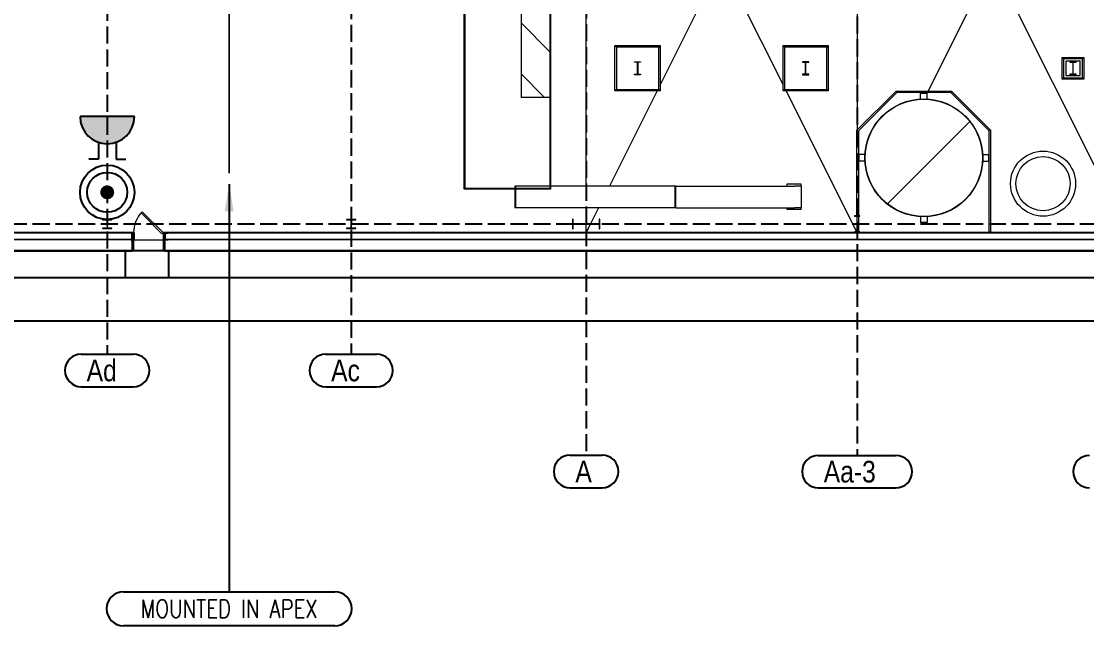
# Model space of a CAD drawing. Header units: millimetres. Extents: x 91119 to 792617, y 23924 to 150567.
# Drawn here: x 740424 to 769904, y 23924 to 40645 of the extents above; entities that cross this region are included whole.
import ezdxf

# ---------------------------------------------------------------- set-up
doc = ezdxf.new("R2010")
doc.units = ezdxf.units.MM
doc.header["$LTSCALE"] = 100
for name, pattern in [('121217 IES and EMR$0$XKITLINE00', [0]), ('121217 IES and EMR$0$XKITLINE03', [6.299213, 4.724409, -1.574803]), ('DASHED', [19.05, 12.7, -6.35])]:
    doc.linetypes.add(name, pattern=pattern)
doc.layers.add('121217 IES and EMR$0$G3 Fab Prts-22 Door-Plan', color=7, linetype='Continuous', lineweight=5)
for name, color, linetype in [('121217 IES and EMR$0$grid', 8, 'Continuous'), ('121217 IES and EMR$0$layout', 8, 'Continuous'), ('121217 IES and EMR$0$Xref', 8, 'Continuous'), ('FA', 1, 'Continuous'), ('Fire Alarm', 1, 'Continuous'), ('Lighting', 5, 'Continuous')]:
    doc.layers.add(name, color=color, linetype=linetype)
doc.styles.add('121217 IES and EMR$0$CENTURY_GOTHIC', font='GOTHIC.TTF')
doc.styles.add('ROMANS', font='romans.shx', dxfattribs={"width": 0.8, "height": 2.5})
doc.styles.get("Standard").update_dxf_attribs({"font": '', "width": 0.9, "height": 2.5})
doc.styles.get('Standard').set_extended_font_data('@Arial Unicode MS')
doc.dimstyles.new('1-100', dxfattribs={"dimtxt": 250, "dimasz": 250, "dimexe": 10, "dimexo": 10, "dimgap": 10, "dimtad": 0, "dimtih": 1, "dimtoh": 1, "dimzin": 0, "dimdsep": 46, "dimtxsty": 'Standard', "dimcen": 0.09, "dimclrd": 256, "dimclre": 256, "dimclrt": 256, "dimadec": 0, "dimazin": 0, "dimtfac": 1, "dimtofl": 0, "dimtmove": 0, "dimatfit": 3, "dimfxl": 0, "dimtolj": 1, "dimtzin": 0, "dimarcsym": 0})

# ---------------------------------------------------------------- blocks, each defined once
blk = doc.blocks.new('121217 IES and EMR$0$Group-158-1')
at = {"layer": '121217 IES and EMR$0$G3 Fab Prts-22 Door-Plan', "color": 7, "linetype": 'Continuous', "lineweight": 5, "transparency": 33554687, "flags": 128}
blk.add_lwpolyline([(-408, 250), (169, 827), (200, 796), (-377, 219)], close=True, dxfattribs=at)
blk = doc.blocks.new('121217 IES and EMR$0$Group-159-1')
at = {"layer": '121217 IES and EMR$0$G3 Fab Prts-22 Door-Plan', "color": 7, "linetype": 'Continuous', "lineweight": 5, "transparency": 33554687}
for p, q in [((-408, 250), (169, 827)), ((-377, 219), (200, 796)), ((169, 827), (200, 796)), ((-408, 250), (-377, 219))]:
    blk.add_line(p, q, dxfattribs=at)
at = {"layer": '121217 IES and EMR$0$G3 Fab Prts-22 Door-Plan', "color": 7, "transparency": 33554687}
blk.add_blockref('121217 IES and EMR$0$Group-158-1', (0, 0), dxfattribs=at)
blk = doc.blocks.new('121217 IES and EMR$0$Group-154-1')
at = {"layer": '121217 IES and EMR$0$G3 Fab Prts-22 Door-Plan', "color": 7, "linetype": 'Continuous', "lineweight": 5, "transparency": 33554687}
for p, q in [((-450, 250.5), (-450, -250.5)), ((450, 250.5), (450, -250.5))]:
    blk.add_line(p, q, dxfattribs=at)
blk = doc.blocks.new('121217 IES and EMR$0$Group-155-1')
at = {"layer": '121217 IES and EMR$0$G3 Fab Prts-22 Door-Plan', "color": 7, "linetype": 'Continuous', "lineweight": 5, "transparency": 33554687, "flags": 128}
for points in [[(-450, 250.5), (-408, 250.5), (-408, -250.5), (-450, -250.5)], [(408, 250.5), (450, 250.5), (450, -250.5), (408, -250.5)]]:
    blk.add_lwpolyline(points, close=True, dxfattribs=at)

msp = doc.modelspace()

# ---------------------------------------------------------------- hatches: boundary and pattern name
at = {"layer": 'Fire Alarm'}
h = msp.add_hatch(color=256, dxfattribs=at)
edge = h.paths.add_edge_path()
edge.add_line((743555, 38011), (742049, 38011))
edge.add_arc((742802, 38011), 753, 540, 720)

# ---------------------------------------------------------------- linework, layer by layer
for points in [[(743254, 24864), (749098, 24864)], [(749098, 23924), (743254, 23924)]]:
    msp.add_lwpolyline(points)
for centre, start, end in [((743254, 24394), 90, 270), ((749098, 24394), 270, 90)]:
    msp.add_arc(centre, 470, start, end)
at = {"layer": '121217 IES and EMR$0$grid', "linetype": '121217 IES and EMR$0$XKITLINE03'}
for p, q in [((749552, 144487), (749552, 31436)), ((742802, 144437), (742802, 31436)), ((756052, 113005), (756052, 28641)), ((763552, 57786), (763552, 28636)), ((790973, 35036), (614302, 35036))]:
    msp.add_line(p, q, dxfattribs=at)
at = {"layer": '121217 IES and EMR$0$grid', "linetype": '121217 IES and EMR$0$XKITLINE00'}
for p, q in [((742082, 31436), (743522, 31436)), ((748847, 31436), (750256, 31436)), ((742082, 30536), (743522, 30536)), ((748847, 30536), (750256, 30536)), ((755606, 28641), (756498, 28641)), ((762478, 28636), (764626, 28636)), ((755606, 27741), (756498, 27741)), ((762478, 27736), (764626, 27736))]:
    msp.add_line(p, q, dxfattribs=at)
for centre, start, end in [((742082, 30986), 90, 270), ((743522, 30986), 270, 90), ((748847, 30986), 90, 270), ((750256, 30986), 270, 90), ((755606, 28191), 90, 270), ((756498, 28191), 270, 90), ((762478, 28186), 90, 270), ((764626, 28186), 270, 90), ((769978, 28186), 90, 270)]:
    msp.add_arc(centre, 450, start, end, dxfattribs=at)
at = {"layer": '121217 IES and EMR$0$layout', "transparency": 33554687}
for p, q in [((698450, 34800), (743490, 34800)), ((744390, 34800), (786168, 34800)), ((786669, 34299), (616846, 34299)), ((698450, 34299), (743490, 34299)), ((743307, 33549), (743307, 34299)), ((744390, 34299), (786669, 34299)), ((744507, 33549), (744507, 34299)), ((787419, 33549), (616096, 33549)), ((743307, 33549), (698592, 33549)), ((787419, 33549), (744507, 33549)), ((788619, 32349), (614896, 32349))]:
    msp.add_line(p, q, dxfattribs=at)
at = {"layer": '121217 IES and EMR$0$layout'}
for p, q in [((743490, 34550), (743490, 34800)), ((743490, 34800), (743490, 34800)), ((743490, 34800), (743490, 34800)), ((744390, 34550), (744390, 34800)), ((744390, 34800), (744390, 34800)), ((744390, 34800), (744390, 34800)), ((743490, 34550), (743490, 34299)), ((744390, 34550), (744390, 34299)), ((786669, 34299), (616846, 34299)), ((743490, 34299), (743490, 34299)), ((743490, 34299), (743490, 34299)), ((744390, 34299), (744390, 34299)), ((744390, 34299), (744390, 34299))]:
    msp.add_line(p, q, dxfattribs=at)
at = {"layer": '121217 IES and EMR$0$layout', "linetype": 'Continuous', "lineweight": 5, "transparency": 33554687}
for p, q in [((743490, 34800), (743532, 34800)), ((743532, 34800), (743532, 34299)), ((744390, 34800), (744348, 34800)), ((744348, 34800), (744348, 34299)), ((698450, 34615), (743490, 34615)), ((744390, 34615), (786353, 34615)), ((744390, 34615), (786353, 34615)), ((743490, 34299), (743532, 34299)), ((744390, 34299), (744348, 34299))]:
    msp.add_line(p, q, dxfattribs=at)
msp.add_arc((744348, 34800), 816, 135, 180, dxfattribs=at)
at = {"layer": '121217 IES and EMR$0$Xref', "linetype": 'Continuous', "lineweight": 20}
for p, q in [((763552, 48811), (763552, 37637)), ((752682, 35998), (752682, 48074)), ((752702, 36018), (752702, 48054)), ((755052, 48054), (755052, 36018)), ((755072, 48074), (755072, 35998)), ((754252, 45536), (754252, 38536)), ((755052, 45536), (755052, 38536)), ((756052, 36086), (756052, 42030)), ((756052, 36086), (756052, 42030)), ((759552, 41786), (758102, 38891)), ((760052, 41786), (761502, 38890)), ((767052, 41786), (765514, 38716)), ((767552, 41786), (770115, 36668)), ((756852, 38722), (756852, 39972)), ((756852, 39972), (758102, 39972)), ((756852, 39972), (756892, 39932)), ((758062, 39932), (756892, 39932)), ((756892, 39932), (756892, 38762)), ((758102, 39972), (758062, 39932)), ((758062, 38762), (758062, 39932)), ((758102, 39972), (758102, 38722)), ((761502, 39972), (762752, 39972)), ((761502, 38722), (761502, 39972)), ((761502, 39972), (761542, 39932)), ((761542, 39932), (761542, 38762)), ((762712, 39932), (761542, 39932)), ((762752, 39972), (762712, 39932)), ((762712, 38762), (762712, 39932)), ((762752, 39972), (762752, 38722)), ((757391, 39524), (757562, 39524)), ((757391, 39513), (757391, 39524)), ((757463, 39513), (757391, 39513)), ((757394, 39521), (757559, 39521)), ((757394, 39516), (757394, 39521)), ((757463, 39516), (757394, 39516)), ((757559, 39516), (757491, 39516)), ((757562, 39513), (757491, 39513)), ((757559, 39521), (757559, 39516)), ((757562, 39524), (757562, 39513)), ((762041, 39524), (762041, 39513)), ((762212, 39524), (762041, 39524)), ((762041, 39513), (762113, 39513)), ((762044, 39521), (762044, 39516)), ((762209, 39521), (762044, 39521)), ((762044, 39516), (762113, 39516)), ((762141, 39516), (762209, 39516)), ((762141, 39513), (762212, 39513)), ((762209, 39516), (762209, 39521)), ((762212, 39513), (762212, 39524)), ((769224, 39046), (769224, 39646)), ((769224, 39646), (769824, 39646)), ((769264, 39606), (769224, 39646)), ((769784, 39606), (769264, 39606)), ((769264, 39606), (769264, 39086)), ((769324, 39546), (769324, 39146)), ((769724, 39546), (769324, 39546)), ((769610, 39524), (769439, 39524)), ((769439, 39524), (769439, 39512)), ((769439, 39512), (769510, 39512)), ((769538, 39512), (769610, 39512)), ((769610, 39512), (769610, 39524)), ((769724, 39146), (769724, 39546)), ((769784, 39606), (769824, 39646)), ((769784, 39086), (769784, 39606)), ((769824, 39646), (769824, 39046)), ((757473, 39191), (757473, 39503)), ((757476, 39191), (757476, 39503)), ((757477, 39503), (757477, 39191)), ((757480, 39503), (757480, 39191)), ((762123, 39503), (762123, 39191)), ((762126, 39503), (762126, 39191)), ((762127, 39191), (762127, 39503)), ((762130, 39191), (762130, 39503)), ((769521, 39502), (769521, 39191)), ((769528, 39191), (769528, 39502)), ((757391, 39181), (757463, 39181)), ((757391, 39169), (757391, 39181)), ((757562, 39169), (757391, 39169)), ((757394, 39178), (757463, 39178)), ((757394, 39172), (757394, 39178)), ((757559, 39172), (757394, 39172)), ((757491, 39181), (757562, 39181)), ((757491, 39178), (757559, 39178)), ((757559, 39178), (757559, 39172)), ((757562, 39181), (757562, 39169)), ((762041, 39181), (762041, 39169)), ((762113, 39181), (762041, 39181)), ((762041, 39169), (762212, 39169)), ((762044, 39178), (762044, 39172)), ((762113, 39178), (762044, 39178)), ((762044, 39172), (762209, 39172)), ((762212, 39181), (762141, 39181)), ((762209, 39178), (762141, 39178)), ((762209, 39172), (762209, 39178)), ((762212, 39169), (762212, 39181)), ((769224, 39046), (769264, 39086)), ((769824, 39046), (769224, 39046)), ((769264, 39086), (769784, 39086)), ((769324, 39146), (769724, 39146)), ((769510, 39180), (769439, 39180)), ((769439, 39180), (769439, 39169)), ((769439, 39169), (769610, 39169)), ((769610, 39180), (769538, 39180)), ((769610, 39169), (769610, 39180)), ((769824, 39046), (769784, 39086)), ((758017, 38722), (756698, 36086)), ((756892, 38762), (756852, 38722)), ((758102, 38722), (756852, 38722)), ((756892, 38762), (758062, 38762)), ((758062, 38762), (758102, 38722)), ((761542, 38762), (761502, 38722)), ((762752, 38722), (761502, 38722)), ((761542, 38762), (762712, 38762)), ((761586, 38722), (763539, 34822)), ((762712, 38762), (762752, 38722)), ((763548, 37633), (764631, 38716)), ((764648, 38676), (763588, 37616)), ((764631, 38716), (766162, 38716)), ((764631, 38716), (764648, 38676)), ((766146, 38676), (764648, 38676)), ((765307, 38657), (765487, 38657)), ((765307, 38494), (765307, 38657)), ((765487, 38494), (765487, 38657)), ((766162, 38716), (766146, 38676)), ((767205, 37616), (766146, 38676)), ((766162, 38716), (767245, 37633)), ((755052, 38536), (754252, 38536)), ((763548, 35261), (763548, 37633)), ((763548, 37633), (763588, 37616)), ((763588, 37616), (763588, 35261)), ((767245, 37633), (767205, 37616)), ((767205, 34796), (767205, 37616)), ((767245, 37633), (767245, 34796)), ((763607, 36777), (763607, 36957)), ((763770, 36957), (763607, 36957)), ((767024, 36957), (767187, 36957)), ((767187, 36957), (767187, 36777)), ((763770, 36777), (763607, 36777)), ((767024, 36777), (767187, 36777)), ((755072, 35998), (752682, 35998)), ((755052, 36018), (752702, 36018)), ((754098, 36086), (754076, 36086)), ((754076, 36086), (754076, 35486)), ((755052, 36086), (754098, 36086)), ((754098, 36086), (754098, 35486)), ((758517, 36086), (755072, 36086)), ((758539, 36086), (758517, 36086)), ((758517, 35486), (758517, 36086)), ((758539, 36086), (761826, 36086)), ((758539, 35486), (758539, 36086)), ((761608, 36136), (761608, 36086)), ((762008, 36136), (761608, 36136)), ((762010, 36086), (761826, 36086)), ((762008, 36086), (762008, 36136)), ((762010, 35486), (762010, 36086)), ((754098, 35486), (754076, 35486)), ((758517, 35486), (754098, 35486)), ((756052, 35043), (756052, 35486)), ((756052, 35043), (756052, 35486)), ((756397, 35486), (756175, 35043)), ((758539, 35486), (758517, 35486)), ((758539, 35486), (761826, 35486)), ((761608, 35486), (761608, 35436)), ((762008, 35436), (761608, 35436)), ((762010, 35486), (761826, 35486)), ((762008, 35436), (762008, 35486)), ((763588, 35250), (763588, 34822)), ((765307, 35240), (765307, 35077)), ((765487, 35240), (765487, 35077)), ((698592, 34796), (743462, 34796)), ((744492, 34796), (756052, 34796)), ((756052, 34796), (756052, 35030)), ((756052, 34796), (756052, 35030)), ((756169, 35030), (756052, 34797)), ((756052, 34596), (756052, 34796)), ((756052, 34796), (786152, 34796)), ((763544, 34811), (763548, 34803)), ((763548, 34796), (763548, 34811)), ((763588, 34811), (763588, 34796)), ((765487, 35077), (765307, 35077)), ((743462, 34596), (698592, 34596)), ((743552, 34596), (744402, 34596)), ((756052, 34596), (744492, 34596)), ((786352, 34596), (756052, 34596))]:
    msp.add_line(p, q, dxfattribs=at)
at = {"layer": '121217 IES and EMR$0$Xref', "linetype": 'Continuous', "lineweight": 0}
for p, q in [((754252, 40604), (755052, 39804)), ((755072, 40413), (755052, 40393)), ((754252, 39190), (754905, 38536)), ((752702, 38043), (752682, 38023)), ((766671, 37871), (764393, 35593)), ((766676, 37876), (766672, 37872)), ((755072, 37585), (755052, 37565)), ((753505, 36018), (753485, 35998)), ((764392, 35592), (764388, 35588)), ((749582, 34924), (749570, 34912)), ((763623, 34822), (763612, 34811))]:
    msp.add_line(p, q, dxfattribs=at)
at = {"layer": '121217 IES and EMR$0$Xref', "linetype": 'Continuous', "lineweight": 15}
for p, q in [((742673, 35161), (742673, 35149)), ((742931, 35161), (742673, 35161)), ((742673, 35149), (742783, 35149)), ((742796, 35137), (742796, 34936)), ((742808, 34936), (742808, 35137)), ((742820, 35149), (742931, 35149)), ((742931, 35149), (742931, 35161)), ((749423, 35161), (749423, 35149)), ((749681, 35161), (749423, 35161)), ((749423, 35149), (749533, 35149)), ((749546, 35137), (749546, 34936)), ((749558, 34936), (749558, 35137)), ((749570, 35149), (749681, 35149)), ((749681, 35149), (749681, 35161)), ((755675, 35169), (755675, 34904)), ((755692, 35169), (755675, 35169)), ((755692, 35059), (755692, 35169)), ((756411, 35169), (756411, 35059)), ((756429, 35169), (756411, 35169)), ((756429, 34904), (756429, 35169)), ((763476, 35261), (763476, 35250)), ((763628, 35261), (763476, 35261)), ((763476, 35250), (763538, 35250)), ((763548, 35240), (763548, 34833)), ((763556, 34833), (763556, 35240)), ((763566, 35250), (763628, 35250)), ((763628, 35250), (763628, 35261)), ((742673, 34924), (742673, 34912)), ((742783, 34924), (742673, 34924)), ((742673, 34912), (742931, 34912)), ((742931, 34924), (742820, 34924)), ((742931, 34912), (742931, 34924)), ((743462, 34796), (743462, 34782)), ((743552, 34796), (743462, 34796)), ((743552, 34596), (743552, 34796)), ((744492, 34796), (744402, 34796)), ((744402, 34796), (744402, 34596)), ((744492, 34782), (744492, 34796)), ((749423, 34924), (749423, 34912)), ((749533, 34924), (749423, 34924)), ((749423, 34912), (749681, 34912)), ((749681, 34924), (749570, 34924)), ((749681, 34912), (749681, 34924)), ((755675, 34904), (755692, 34904)), ((755692, 34904), (755692, 35013)), ((756395, 35043), (755709, 35043)), ((755709, 35030), (756395, 35030)), ((756411, 35013), (756411, 34904)), ((756411, 34904), (756429, 34904)), ((763476, 34822), (763476, 34811)), ((763538, 34822), (763476, 34822)), ((763476, 34811), (763628, 34811)), ((763628, 34822), (763566, 34822)), ((763628, 34811), (763628, 34822)), ((743462, 34782), (743533, 34782)), ((743462, 34610), (743462, 34596)), ((743533, 34610), (743462, 34610)), ((743462, 34596), (743552, 34596)), ((743545, 34770), (743545, 34622)), ((744402, 34596), (744492, 34596)), ((744409, 34622), (744409, 34770)), ((744421, 34782), (744492, 34782)), ((744492, 34610), (744421, 34610)), ((744492, 34596), (744492, 34610))]:
    msp.add_line(p, q, dxfattribs=at)
at = {"layer": '121217 IES and EMR$0$Xref', "linetype": 'Continuous', "lineweight": 20}
for centre, radius in [((765397, 36867), 1630), ((765397, 36867), 1624), ((765397, 36867), 1622), ((768697, 36154), 900), ((768697, 36154), 750), ((768697, 36154), 750), ((768697, 36154), 750)]:
    msp.add_circle(centre, radius, dxfattribs=at)
for centre, radius, start, end in [((757463, 39503), 13.2, 0, 90), ((757463, 39503), 10.2, 0, 90), ((757491, 39503), 13.2, 90, 180), ((757491, 39503), 10.2, 90, 180), ((762113, 39503), 13.2, 0, 90), ((762113, 39503), 10.2, 0, 90), ((762141, 39503), 13.2, 90, 180), ((762141, 39503), 10.2, 90, 180), ((769510, 39502), 10.2, 0, 90), ((769538, 39502), 10.2, 90, 180), ((757463, 39191), 10.2, 270, 0), ((757463, 39191), 13.2, 270, 0), ((757491, 39191), 13.2, 180, 270), ((757491, 39191), 10.2, 180, 270), ((762113, 39191), 10.2, 270, 0), ((762113, 39191), 13.2, 270, 0), ((762141, 39191), 13.2, 180, 270), ((762141, 39191), 10.2, 180, 270), ((769510, 39191), 10.2, 270, 0), ((769538, 39191), 10.2, 180, 270)]:
    msp.add_arc(centre, radius, start, end, dxfattribs=at)
at = {"layer": '121217 IES and EMR$0$Xref', "linetype": 'Continuous', "lineweight": 15}
for centre, radius, start, end in [((742783, 35137), 12.7, 0, 90), ((742820, 35137), 12.7, 90, 180), ((749533, 35137), 12.7, 0, 90), ((749570, 35137), 12.7, 90, 180), ((763538, 35240), 10.2, 0, 90), ((763566, 35240), 10.2, 90, 180), ((742783, 34936), 12.7, 270, 0), ((742820, 34936), 12.7, 180, 270), ((749533, 34936), 12.7, 270, 0), ((749570, 34936), 12.7, 180, 270), ((755709, 35059), 16.5, 180, 270), ((755709, 35013), 16.5, 90, 180), ((756395, 35059), 16.5, 270, 0), ((756395, 35013), 16.5, 0, 90), ((763538, 34833), 10.2, 270, 0), ((763566, 34833), 10.2, 180, 270), ((743533, 34770), 12, 0, 90), ((743533, 34622), 12, 270, 0), ((744421, 34770), 12, 90, 180), ((744421, 34622), 12, 180, 270)]:
    msp.add_arc(centre, radius, start, end, dxfattribs=at)
at = {"layer": 'FA', "linetype": 'DASHED', "ltscale": 0.5, "const_width": 50}
msp.add_lwpolyline([(738691, 117480), (745676, 117480, -0.414214), (746176, 116980), (746176, 36437)], format="xyb", dxfattribs=at)
at = {"layer": 'Fire Alarm'}
for p, q in [((743555, 38011), (742049, 38011)), ((742556, 37300), (742556, 36829)), ((743047, 37300), (743047, 36829)), ((742556, 36829), (742289, 36829)), ((743047, 36829), (743314, 36829))]:
    msp.add_line(p, q, dxfattribs=at)
at = {"layer": 'Fire Alarm', "const_width": 192}
msp.add_lwpolyline([(742706, 35914, 1), (742898, 35914, 1)], format="xyb", close=True, dxfattribs=at)
at = {"layer": 'Fire Alarm'}
for radius in [753, 553]:
    msp.add_circle((742802, 35914), radius, dxfattribs=at)
msp.add_arc((742802, 38011), 753, 180, 0, dxfattribs=at)

# ---------------------------------------------------------------- block references
at = {"layer": '121217 IES and EMR$0$layout', "extrusion": (0, 0, -1), "zscale": -1, "rotation": 359.9999556037704}
for name in ['121217 IES and EMR$0$Group-159-1', '121217 IES and EMR$0$Group-154-1', '121217 IES and EMR$0$Group-155-1']:
    msp.add_blockref(name, (-743940, 34550), dxfattribs=at)

# ---------------------------------------------------------------- texts
at = {"layer": '121217 IES and EMR$0$grid', "style": '121217 IES and EMR$0$CENTURY_GOTHIC', "width": 0.85}
for s, p in [('Ad', (742232, 30686)), ('Ac', (748997, 30686)), ('A', (755756, 27891)), ('Aa-3', (762628, 27886))]:
    msp.add_text(s, height=600, dxfattribs=at).set_placement(p)
at = {"layer": 'Lighting', "color": 0, "insert": (746176, 24394), "char_height": 500, "width": 7884.62, "attachment_point": 5, "style": 'ROMANS'}
msp.add_mtext('MOUNTED IN APEX', dxfattribs=at)

# ---------------------------------------------------------------- leaders
msp.add_leader([(746176, 36140), (746176, 24864)], dimstyle='1-100', override={"dimasz": 750, "dimgap": 10, "dimtad": 0})

doc.saveas('drawing.dxf')
